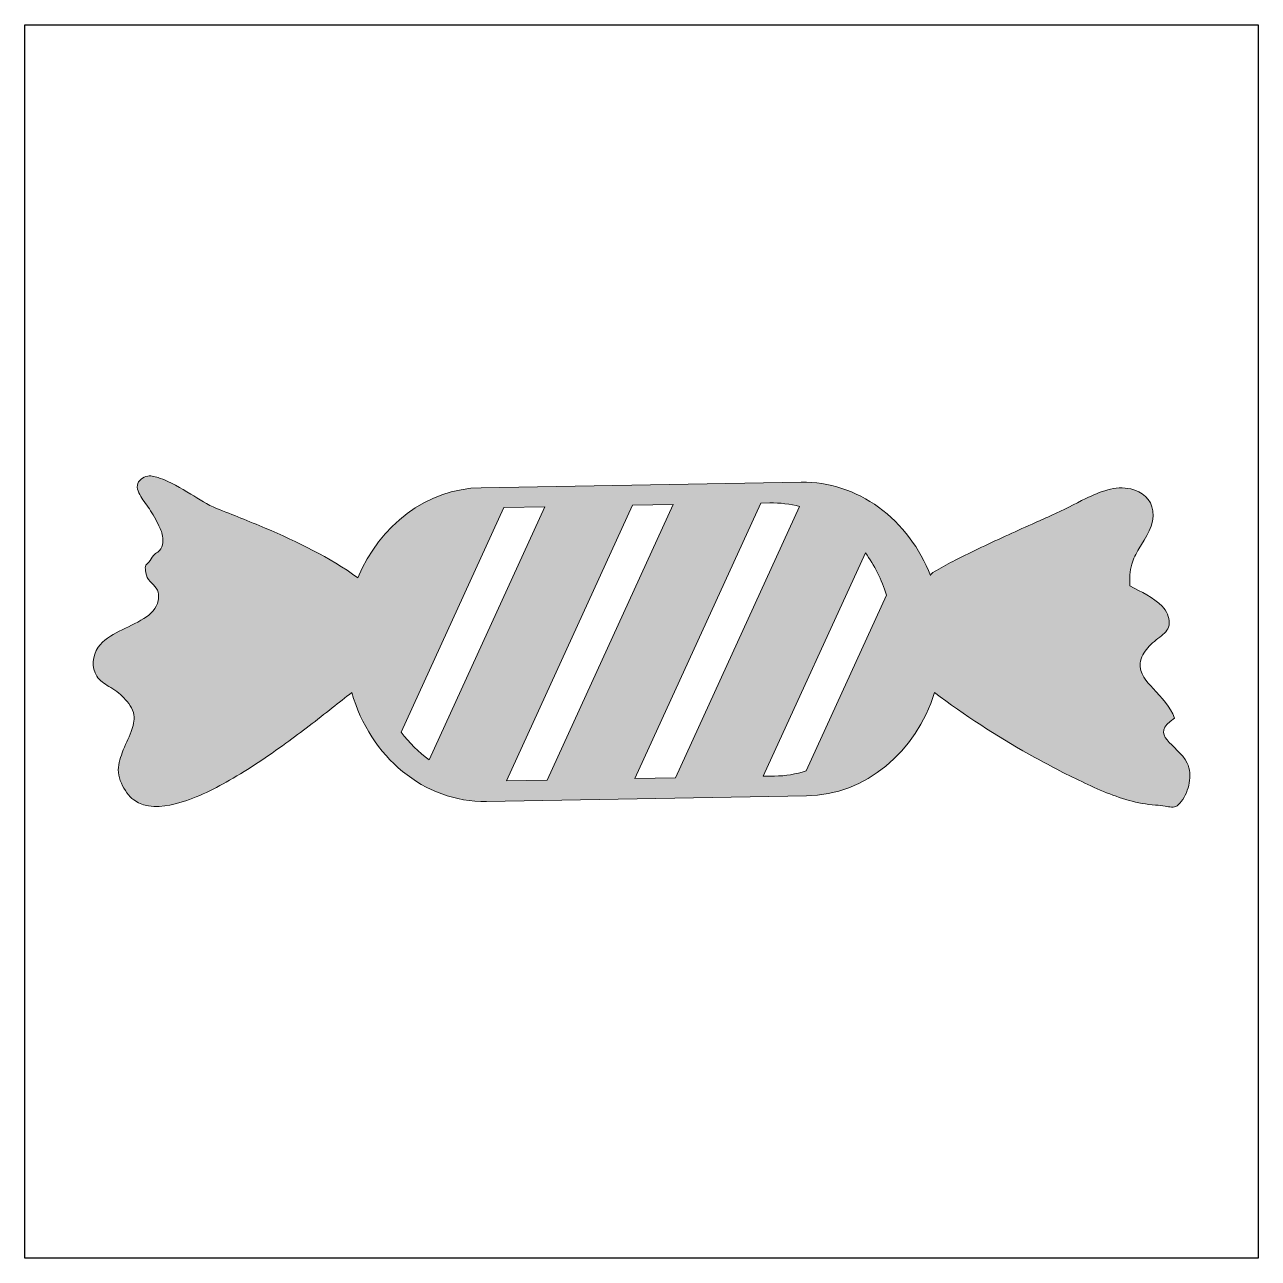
# Model space of a CAD drawing. Header units: inches. Extents: x 0 to 114, y 0 to 114.
import ezdxf

# ---------------------------------------------------------------- set-up
doc = ezdxf.new("R2010")
doc.units = ezdxf.units.IN
doc.header["$MEASUREMENT"] = 0
doc.layers.add('Image Background', color=7, linetype='Continuous')
doc.layers.add('Layer 1', color=7, linetype='Continuous')
picture_1 = doc.add_image_def('image1.png', size_in_pixel=(1350, 1350))

msp = doc.modelspace()

# ---------------------------------------------------------------- hatches: boundary and pattern name
at = {"layer": 'Layer 1', "true_color": 0xd6216b}
h = msp.add_hatch(color=232, dxfattribs=at)
h.dxf.hatch_style = 2
edge = h.paths.add_edge_path()
edge.add_spline(control_points=[(106.54, 50.04), (106.13, 51.12), (105.33, 51.96), (104.56, 52.79), (103.97, 53.43), (103.25, 54.2), (103.35, 55.14), (103.4, 55.68), (103.71, 56.16), (104.05, 56.57), (104.43, 57.01), (104.89, 57.33), (105.33, 57.69), (105.7, 57.99), (106.03, 58.34), (106.05, 58.83), (106.08, 59.42), (105.79, 59.99), (105.4, 60.41), (104.57, 61.27), (103.43, 61.73), (102.41, 62.31), (102.37, 62.98), (102.39, 63.66), (102.57, 64.31), (102.72, 64.82), (102.97, 65.28), (103.24, 65.74), (103.86, 66.8), (104.71, 67.94), (104.53, 69.25), (104.39, 70.32), (103.52, 71.07), (102.49, 71.29), (101.06, 71.61), (99.58, 71.02), (98.32, 70.4), (97.26, 69.89), (96.25, 69.32), (95.18, 68.85), (94.67, 68.63), (94.16, 68.4), (93.65, 68.17), (91.98, 67.43), (90.31, 66.66), (88.66, 65.88), (87.84, 65.49), (87.02, 65.09), (86.21, 64.68), (85.63, 64.38), (85.04, 64.08), (84.48, 63.73), (84.39, 63.68), (83.88, 63.41), (83.94, 63.26), (82.95, 65.76), (81.3, 68.01), (79.12, 69.59), (77.04, 71.11), (74.52, 71.96), (71.94, 71.91), (71.94, 71.91), (42.29, 71.4), (42.29, 71.4), (37.22, 71.31), (32.89, 67.91), (30.88, 63.05), (28.23, 64.96), (25.27, 66.39), (22.27, 67.66), (20.79, 68.29), (19.28, 68.89), (17.78, 69.48), (16.93, 69.81), (16.16, 70.34), (15.38, 70.81), (14.46, 71.36), (13.52, 71.93), (12.5, 72.29), (12.15, 72.41), (11.77, 72.53), (11.4, 72.47), (10.98, 72.4), (10.5, 72.08), (10.44, 71.63), (10.38, 71.15), (10.69, 70.67), (10.94, 70.29), (11.25, 69.82), (11.61, 69.39), (11.9, 68.9), (12.07, 68.61), (12.22, 68.31), (12.37, 68.01), (12.55, 67.66), (12.71, 67.31), (12.78, 66.92), (12.86, 66.44), (12.79, 65.73), (12.33, 65.44), (12.19, 65.34), (12.04, 65.26), (11.93, 65.12), (11.77, 64.92), (11.68, 64.68), (11.51, 64.5), (11.42, 64.4), (11.3, 64.32), (11.23, 64.21), (11.15, 64.07), (11.18, 63.87), (11.2, 63.72), (11.24, 63.42), (11.28, 63.13), (11.47, 62.88), (11.65, 62.65), (11.88, 62.46), (12.07, 62.24), (12.26, 62.03), (12.37, 61.81), (12.4, 61.53), (12.41, 61.34), (12.41, 61.14), (12.37, 60.95), (12.24, 60.2), (11.66, 59.67), (11.05, 59.28), (10.32, 58.82), (9.51, 58.49), (8.75, 58.1), (8.03, 57.73), (7.28, 57.29), (6.81, 56.61), (6.28, 55.86), (6.17, 54.72), (6.68, 53.93), (6.96, 53.52), (7.39, 53.25), (7.8, 52.99), (8.31, 52.68), (8.79, 52.36), (9.19, 51.93), (9.61, 51.48), (10.02, 50.96), (10.12, 50.35), (10.21, 49.83), (10.05, 49.31), (9.87, 48.82), (9.61, 48.16), (9.3, 47.52), (9.04, 46.85), (8.81, 46.27), (8.63, 45.65), (8.68, 45.02), (8.75, 44.33), (9.08, 43.67), (9.48, 43.12), (9.66, 42.87), (9.87, 42.65), (10.12, 42.47), (11.21, 41.67), (12.7, 41.79), (13.94, 42.1), (15.72, 42.54), (17.4, 43.39), (18.98, 44.3), (20.79, 45.33), (22.51, 46.5), (24.19, 47.72), (25.66, 48.78), (27.08, 49.88), (28.5, 51), (29.1, 51.48), (29.7, 51.96), (30.31, 52.42), (32.02, 46.48), (36.99, 42.23), (42.8, 42.33), (42.8, 42.33), (72.44, 42.84), (72.44, 42.84), (77.94, 42.94), (82.56, 46.91), (84.31, 52.42), (87.08, 50.32), (90.01, 48.42), (93.04, 46.71), (94.55, 45.86), (96.09, 45.05), (97.66, 44.3), (99.16, 43.58), (100.7, 42.87), (102.32, 42.43), (103.12, 42.21), (103.94, 42.06), (104.78, 41.99), (105.08, 41.97), (105.38, 41.95), (105.68, 41.9), (105.87, 41.87), (106.06, 41.82), (106.25, 41.8), (106.66, 41.77), (106.92, 42.01), (107.15, 42.32), (107.55, 42.84), (107.79, 43.41), (107.89, 44.06), (107.98, 44.65), (107.99, 45.34), (107.71, 45.89), (106.78, 47.67), (104.04, 48.44), (106.54, 50.04)], knot_values=[0, 0, 0, 0, 1, 1, 1, 2, 2, 2, 3, 3, 3, 4, 4, 4, 5, 5, 5, 6, 6, 6, 7, 7, 7, 8, 8, 8, 9, 9, 9, 10, 10, 10, 11, 11, 11, 12, 12, 12, 13, 13, 13, 14, 14, 14, 15, 15, 15, 16, 16, 16, 17, 17, 17, 18, 18, 18, 19, 19, 19, 20, 20, 20, 21, 21, 21, 22, 22, 22, 23, 23, 23, 24, 24, 24, 25, 25, 25, 26, 26, 26, 27, 27, 27, 28, 28, 28, 29, 29, 29, 30, 30, 30, 31, 31, 31, 32, 32, 32, 33, 33, 33, 34, 34, 34, 35, 35, 35, 36, 36, 36, 37, 37, 37, 38, 38, 38, 39, 39, 39, 40, 40, 40, 41, 41, 41, 42, 42, 42, 43, 43, 43, 44, 44, 44, 45, 45, 45, 46, 46, 46, 47, 47, 47, 48, 48, 48, 49, 49, 49, 50, 50, 50, 51, 51, 51, 52, 52, 52, 53, 53, 53, 54, 54, 54, 55, 55, 55, 56, 56, 56, 57, 57, 57, 58, 58, 58, 59, 59, 59, 60, 60, 60, 61, 61, 61, 62, 62, 62, 63, 63, 63, 64, 64, 64, 65, 65, 65, 66, 66, 66, 67, 67, 67, 68, 68, 68, 69, 69, 69, 70, 70, 70, 71, 71, 71, 71], degree=3, periodic=1)
edge = h.paths.add_edge_path()
edge.add_spline(control_points=[(34.89, 48.75), (34.89, 48.75), (44.41, 69.57), (44.41, 69.57), (44.41, 69.57), (48.19, 69.63), (48.19, 69.63), (48.19, 69.63), (37.47, 46.2), (37.47, 46.2), (36.5, 46.9), (35.63, 47.76), (34.89, 48.75)], knot_values=[0, 0, 0, 0, 1, 1, 1, 2, 2, 2, 3, 3, 3, 4, 4, 4, 4], degree=3, periodic=1)
h.paths.add_polyline_path([(56.31, 69.77), (60.08, 69.84), (48.41, 44.31), (44.63, 44.25)])
edge = h.paths.add_edge_path()
edge.add_spline(control_points=[(68.2, 69.98), (68.2, 69.98), (69.04, 69.99), (69.04, 69.99), (69.99, 70.01), (70.91, 69.89), (71.8, 69.66), (71.8, 69.66), (60.3, 44.52), (60.3, 44.52), (60.3, 44.52), (56.52, 44.45), (56.52, 44.45), (56.52, 44.45), (68.2, 69.98), (68.2, 69.98)], knot_values=[0, 0, 0, 0, 1, 1, 1, 2, 2, 2, 3, 3, 3, 4, 4, 4, 5, 5, 5, 5], degree=3, periodic=1)
edge = h.paths.add_edge_path()
edge.add_spline(control_points=[(69.48, 44.68), (69.48, 44.68), (68.42, 44.66), (68.42, 44.66), (68.42, 44.66), (77.89, 65.37), (77.89, 65.37), (78.73, 64.22), (79.4, 62.89), (79.85, 61.45), (79.85, 61.45), (72.4, 45.16), (72.4, 45.16), (71.47, 44.86), (70.49, 44.69), (69.48, 44.68)], knot_values=[0, 0, 0, 0, 1, 1, 1, 2, 2, 2, 3, 3, 3, 4, 4, 4, 5, 5, 5, 5], degree=3, periodic=1)

# ---------------------------------------------------------------- linework, layer by layer
at = {"layer": 'Layer 1', "lineweight": 0}
msp.add_lwpolyline([(56.31, 69.77), (60.08, 69.84), (48.41, 44.31), (44.63, 44.25), (56.31, 69.77)], dxfattribs=at)
for points, knots in [([(106.54, 50.04), (106.13, 51.12), (105.33, 51.96), (104.56, 52.79), (103.97, 53.43), (103.25, 54.2), (103.35, 55.14), (103.4, 55.68), (103.71, 56.16), (104.05, 56.57), (104.43, 57.01), (104.89, 57.33), (105.33, 57.69), (105.7, 57.99), (106.03, 58.34), (106.05, 58.83), (106.08, 59.42), (105.79, 59.99), (105.4, 60.41), (104.57, 61.27), (103.43, 61.73), (102.41, 62.31), (102.37, 62.98), (102.39, 63.66), (102.57, 64.31), (102.72, 64.82), (102.97, 65.28), (103.24, 65.74), (103.86, 66.8), (104.71, 67.94), (104.53, 69.25), (104.39, 70.32), (103.52, 71.07), (102.49, 71.29), (101.06, 71.61), (99.58, 71.02), (98.32, 70.4), (97.26, 69.89), (96.25, 69.32), (95.18, 68.85), (94.67, 68.63), (94.16, 68.4), (93.65, 68.17), (91.98, 67.43), (90.31, 66.66), (88.66, 65.88), (87.84, 65.49), (87.02, 65.09), (86.21, 64.68), (85.63, 64.38), (85.04, 64.08), (84.48, 63.73), (84.39, 63.68), (83.88, 63.41), (83.94, 63.26), (82.95, 65.76), (81.3, 68.01), (79.12, 69.59), (77.04, 71.11), (74.52, 71.96), (71.94, 71.91), (71.94, 71.91), (42.29, 71.4), (42.29, 71.4), (37.22, 71.31), (32.89, 67.91), (30.88, 63.05), (28.23, 64.96), (25.27, 66.39), (22.27, 67.66), (20.79, 68.29), (19.28, 68.89), (17.78, 69.48), (16.93, 69.81), (16.16, 70.34), (15.38, 70.81), (14.46, 71.36), (13.52, 71.93), (12.5, 72.29), (12.15, 72.41), (11.77, 72.53), (11.4, 72.47), (10.98, 72.4), (10.5, 72.08), (10.44, 71.63), (10.38, 71.15), (10.69, 70.67), (10.94, 70.29), (11.25, 69.82), (11.61, 69.39), (11.9, 68.9), (12.07, 68.61), (12.22, 68.31), (12.37, 68.01), (12.55, 67.66), (12.71, 67.31), (12.78, 66.92), (12.86, 66.44), (12.79, 65.73), (12.33, 65.44), (12.19, 65.34), (12.04, 65.26), (11.93, 65.12), (11.77, 64.92), (11.68, 64.68), (11.51, 64.5), (11.42, 64.4), (11.3, 64.32), (11.23, 64.21), (11.15, 64.07), (11.18, 63.87), (11.2, 63.72), (11.24, 63.42), (11.28, 63.13), (11.47, 62.88), (11.65, 62.65), (11.88, 62.46), (12.07, 62.24), (12.26, 62.03), (12.37, 61.81), (12.4, 61.53), (12.41, 61.34), (12.41, 61.14), (12.37, 60.95), (12.24, 60.2), (11.66, 59.67), (11.05, 59.28), (10.32, 58.82), (9.51, 58.49), (8.75, 58.1), (8.03, 57.73), (7.28, 57.29), (6.81, 56.61), (6.28, 55.86), (6.17, 54.72), (6.68, 53.93), (6.96, 53.52), (7.39, 53.25), (7.8, 52.99), (8.31, 52.68), (8.79, 52.36), (9.19, 51.93), (9.61, 51.48), (10.02, 50.96), (10.12, 50.35), (10.21, 49.83), (10.05, 49.31), (9.87, 48.82), (9.61, 48.16), (9.3, 47.52), (9.04, 46.85), (8.81, 46.27), (8.63, 45.65), (8.68, 45.02), (8.75, 44.33), (9.08, 43.67), (9.48, 43.12), (9.66, 42.87), (9.87, 42.65), (10.12, 42.47), (11.21, 41.67), (12.7, 41.79), (13.94, 42.1), (15.72, 42.54), (17.4, 43.39), (18.98, 44.3), (20.79, 45.33), (22.51, 46.5), (24.19, 47.72), (25.66, 48.78), (27.08, 49.88), (28.5, 51), (29.1, 51.48), (29.7, 51.96), (30.31, 52.42), (32.02, 46.48), (36.99, 42.23), (42.8, 42.33), (42.8, 42.33), (72.44, 42.84), (72.44, 42.84), (77.94, 42.94), (82.56, 46.91), (84.31, 52.42), (87.08, 50.32), (90.01, 48.42), (93.04, 46.71), (94.55, 45.86), (96.09, 45.05), (97.66, 44.3), (99.16, 43.58), (100.7, 42.87), (102.32, 42.43), (103.12, 42.21), (103.94, 42.06), (104.78, 41.99), (105.08, 41.97), (105.38, 41.95), (105.68, 41.9), (105.87, 41.87), (106.06, 41.82), (106.25, 41.8), (106.66, 41.77), (106.92, 42.01), (107.15, 42.32), (107.55, 42.84), (107.79, 43.41), (107.89, 44.06), (107.98, 44.65), (107.99, 45.34), (107.71, 45.89), (106.78, 47.67), (104.04, 48.44), (106.54, 50.04)], [0, 0, 0, 0, 1, 1, 1, 2, 2, 2, 3, 3, 3, 4, 4, 4, 5, 5, 5, 6, 6, 6, 7, 7, 7, 8, 8, 8, 9, 9, 9, 10, 10, 10, 11, 11, 11, 12, 12, 12, 13, 13, 13, 14, 14, 14, 15, 15, 15, 16, 16, 16, 17, 17, 17, 18, 18, 18, 19, 19, 19, 20, 20, 20, 21, 21, 21, 22, 22, 22, 23, 23, 23, 24, 24, 24, 25, 25, 25, 26, 26, 26, 27, 27, 27, 28, 28, 28, 29, 29, 29, 30, 30, 30, 31, 31, 31, 32, 32, 32, 33, 33, 33, 34, 34, 34, 35, 35, 35, 36, 36, 36, 37, 37, 37, 38, 38, 38, 39, 39, 39, 40, 40, 40, 41, 41, 41, 42, 42, 42, 43, 43, 43, 44, 44, 44, 45, 45, 45, 46, 46, 46, 47, 47, 47, 48, 48, 48, 49, 49, 49, 50, 50, 50, 51, 51, 51, 52, 52, 52, 53, 53, 53, 54, 54, 54, 55, 55, 55, 56, 56, 56, 57, 57, 57, 58, 58, 58, 59, 59, 59, 60, 60, 60, 61, 61, 61, 62, 62, 62, 63, 63, 63, 64, 64, 64, 65, 65, 65, 66, 66, 66, 67, 67, 67, 68, 68, 68, 69, 69, 69, 70, 70, 70, 71, 71, 71, 71]), ([(68.2, 69.98), (68.2, 69.98), (69.04, 69.99), (69.04, 69.99), (69.99, 70.01), (70.91, 69.89), (71.8, 69.66), (71.8, 69.66), (60.3, 44.52), (60.3, 44.52), (60.3, 44.52), (56.52, 44.45), (56.52, 44.45), (56.52, 44.45), (68.2, 69.98), (68.2, 69.98)], [0, 0, 0, 0, 1, 1, 1, 2, 2, 2, 3, 3, 3, 4, 4, 4, 5, 5, 5, 5]), ([(34.89, 48.75), (34.89, 48.75), (44.41, 69.57), (44.41, 69.57), (44.41, 69.57), (48.19, 69.63), (48.19, 69.63), (48.19, 69.63), (37.47, 46.2), (37.47, 46.2), (36.5, 46.9), (35.63, 47.76), (34.89, 48.75)], [0, 0, 0, 0, 1, 1, 1, 2, 2, 2, 3, 3, 3, 4, 4, 4, 4]), ([(69.48, 44.68), (69.48, 44.68), (68.42, 44.66), (68.42, 44.66), (68.42, 44.66), (77.89, 65.37), (77.89, 65.37), (78.73, 64.22), (79.4, 62.89), (79.85, 61.45), (79.85, 61.45), (72.4, 45.16), (72.4, 45.16), (71.47, 44.86), (70.49, 44.69), (69.48, 44.68)], [0, 0, 0, 0, 1, 1, 1, 2, 2, 2, 3, 3, 3, 4, 4, 4, 5, 5, 5, 5])]:
    msp.add_open_spline(points, degree=3, knots=knots, dxfattribs=at)

# ---------------------------------------------------------------- pictures from other files: only their frames are drawn
at = {"layer": 'Image Background'}
image = msp.add_image(picture_1, insert=(0, 0), size_in_units=(114.3, 114.3), dxfattribs=at)

doc.saveas('drawing.dxf')
